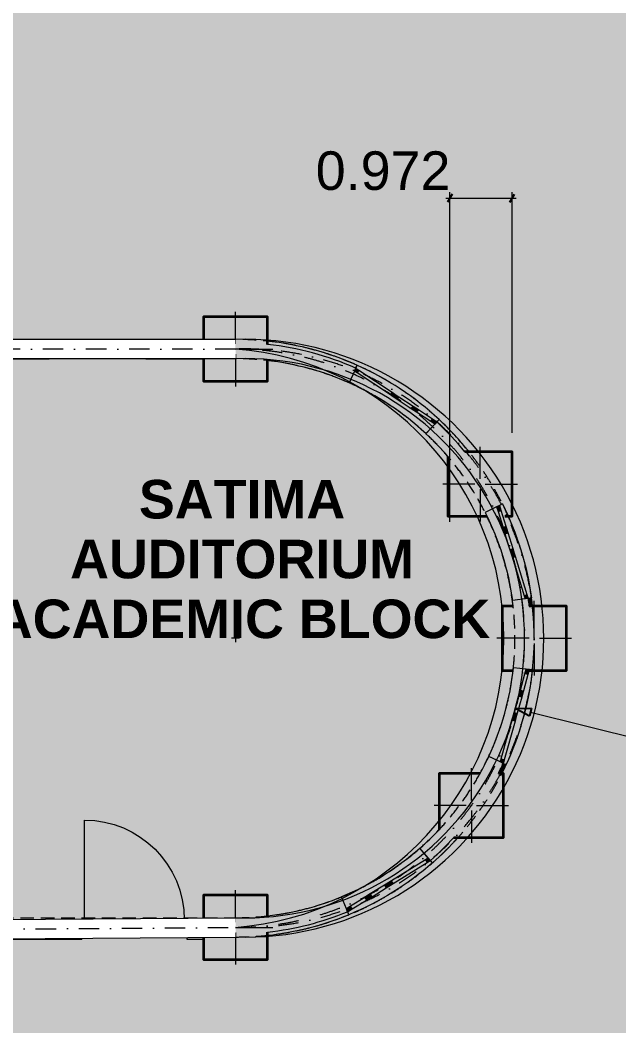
# Model space of a CAD drawing. Header units: millimetres. Extents: x -31264 to 69937, y -40802 to 59035.
# Drawn here: x 40863 to 50185, y -5742 to 9910 of the extents above; entities that cross this region are included whole.
import ezdxf

# ---------------------------------------------------------------- set-up
doc = ezdxf.new("R2010")
doc.units = ezdxf.units.MM
doc.header["$MEASUREMENT"] = 0
for name, pattern in [('Dot & Dashed', [670.277762, 317.5, -176.388889, 0, -176.388874]), ('Hidden Line', [317.5, 211.666667, -105.833333]), ('Wipeout_Contour', [1000, 0, -1000])]:
    doc.linetypes.add(name, pattern=pattern)
for name, color, linetype in [('Annotation - Text', 7, 'Continuous'), ('Dimensioning - General', 7, 'Continuous'), ('Site & Landscape - Terrain', 7, 'Continuous'), ('Structural - Bearing', 7, 'Continuous')]:
    doc.layers.add(name, color=color, linetype=linetype)
doc.styles.add('GENERATED_STYLE_1', font='arial.ttf')
doc.styles.add('GENERATED_STYLE_2', font='arial.ttf')
doc.dimstyles.new('GENERATED_STYLE__2', dxfattribs={"dimtxt": 600, "dimasz": 95, "dimexe": 0.18, "dimexo": 300, "dimgap": 0.09, "dimtad": 1, "dimtih": 1, "dimtoh": 1, "dimdec": 3, "dimlfac": 0.001, "dimzin": 0, "dimdsep": 46, "dimtxsty": 'GENERATED_STYLE_1', "dimblk": 'ARROWHEAD_2', "dimblk1": 'ARROWHEAD_2', "dimblk2": 'ARROWHEAD_2', "dimcen": 0.09, "dimclrd": 256, "dimclre": 256, "dimclrt": 5, "dimadec": 0, "dimazin": 0, "dimtfac": 1, "dimtdec": 4, "dimtmove": 0, "dimatfit": 3, "dimfxl": 0, "dimtolj": 1, "dimtzin": 0, "dimarcsym": 0})
doc.dimstyles.new('GENERATED_STYLE__3', dxfattribs={"dimtxt": 600, "dimasz": 95, "dimexe": 0.18, "dimexo": 300, "dimgap": 0.09, "dimtad": 1, "dimdec": 3, "dimlfac": 0.001, "dimzin": 0, "dimdsep": 46, "dimtxsty": 'GENERATED_STYLE_1', "dimblk": 'ARROWHEAD_2', "dimblk1": 'ARROWHEAD_2', "dimblk2": 'ARROWHEAD_2', "dimcen": 0.09, "dimclrd": 256, "dimclre": 256, "dimclrt": 5, "dimadec": 0, "dimazin": 0, "dimtfac": 1, "dimtdec": 4, "dimtmove": 0, "dimatfit": 3, "dimfxl": 0, "dimtolj": 1, "dimtzin": 0, "dimarcsym": 0})
doc.dimstyles.new('GENERATED_STYLE__5', dxfattribs={"dimtxt": 600, "dimasz": 228, "dimexe": 0.18, "dimexo": 40, "dimgap": 0.09, "dimtad": 1, "dimtih": 1, "dimtoh": 1, "dimdec": 3, "dimlfac": 0.001, "dimzin": 0, "dimdsep": 46, "dimtxsty": 'GENERATED_STYLE_1', "dimblk": 'ARROWHEAD_5', "dimblk1": 'ARROWHEAD_5', "dimblk2": 'ARROWHEAD_5', "dimcen": 0.09, "dimclrd": 256, "dimclre": 256, "dimclrt": 5, "dimadec": 0, "dimazin": 0, "dimtfac": 1, "dimtdec": 4, "dimtmove": 0, "dimatfit": 3, "dimfxl": 0, "dimtolj": 1, "dimtzin": 0, "dimarcsym": 0})

# ---------------------------------------------------------------- blocks, each defined once
blk = doc.blocks.new('Mesh_1', base_point=(-31264, 46149))
at = {"color": 254, "linetype": 'Wipeout_Contour', "lineweight": 0, "ltscale": 258748.646944}
blk.add_wipeout([(-31264, 46149), (-31264, -40802), (62056, -40802), (62056, 46149)], dxfattribs=at).dxf.layer = 'Site & Landscape - Terrain'
at = {"layer": 'Site & Landscape - Terrain', "linetype": 'Continuous', "lineweight": 13, "true_color": 0xa2a233}
h = blk.add_hatch(dxfattribs=at)
h.set_pattern_fill('Grass', color=55, style=0, pattern_type=2)
h.set_pattern_definition([(90, (0, 0), (-600, 0), [86.6025, -259.8076]), (90, (300, 173.2), (-600, 0), [86.6025, -259.8076]), (30, (0, 0), (-300, 519.6152), [86.6025, -259.8076]), (30, (0, 346.4), (-300, 519.6152), [86.6025, -259.8076]), (150, (0, 0), (300, 519.6152), [86.6025, -259.8076]), (150, (0, 346.4), (300, 519.6152), [86.6025, -259.8076])])
h.paths.add_polyline_path([(-31264, 46149), (-31264, -40802), (62056, -40802), (62056, 46149)])
blk = doc.blocks.new('Slab_5', base_point=(39772, -4210))
at = {"layer": 'Structural - Bearing', "color": 123, "linetype": 'Continuous', "lineweight": 20, "true_color": 0x71cebe, "flags": 128}
blk.add_lwpolyline([(39772, -4210), (44217, -4210, 0.928403), (44217, 4790), (39772, 4790)], format="xyb", close=True, dxfattribs=at)
blk = doc.blocks.new('Door with Transom 24')
at = {"layer": 'Structural - Bearing', "linetype": 'Continuous', "lineweight": 0, "true_color": 0xffffff}
for points in [[(-450, -115), (-410, -115), (-410, 0), (-450, 0)], [(450, 0), (410, 0), (410, -115), (450, -115)]]:
    blk.add_hatch(color=7, dxfattribs=at).paths.add_polyline_path(points)
at = {"layer": 'Structural - Bearing', "color": 30, "linetype": 'Continuous', "lineweight": 18, "true_color": 0xff6600}
blk.add_line((410, 0), (410, 820), dxfattribs=at)
at = {"layer": 'Structural - Bearing', "color": 7, "linetype": 'Continuous', "lineweight": 20}
for p, q in [((-450, 0), (-487, 0)), ((-450, 0), (-487, 0)), ((-450, 0), (-450, -115)), ((-450, 0), (-450, -115)), ((450, 0), (450, -115)), ((450, 0), (450, -115)), ((450, 0), (487, 0)), ((450, 0), (487, 0)), ((-450, -115), (-450, -250)), ((-450, -115), (-450, -250)), ((450, -115), (450, -250)), ((450, -115), (450, -250))]:
    blk.add_line(p, q, dxfattribs=at)
at = {"layer": 'Structural - Bearing', "color": 30, "linetype": 'Continuous', "lineweight": 20, "true_color": 0xff6600}
for p, q in [((-410, 0), (-450, 0)), ((-450, 0), (-450, -115)), ((-410, -115), (-410, 0)), ((450, 0), (410, 0)), ((410, 0), (410, -115)), ((450, -115), (450, 0)), ((-450, -115), (-410, -115)), ((410, -115), (450, -115))]:
    blk.add_line(p, q, dxfattribs=at)
at = {"layer": 'Structural - Bearing', "color": 251, "linetype": 'Continuous', "lineweight": 13, "true_color": 0x6a6a6a}
for p, q in [((-450, -300), (-487, -300)), ((-450, -300), (-487, -300)), ((-450, -250), (-450, -300)), ((-450, -250), (-450, -300)), ((450, -250), (450, -300)), ((450, -250), (450, -300)), ((450, -300), (487, -300)), ((450, -300), (487, -300))]:
    blk.add_line(p, q, dxfattribs=at)
at = {"layer": 'Structural - Bearing', "color": 30, "linetype": 'Continuous', "lineweight": 18, "true_color": 0xff6600}
blk.add_arc((410, 0), 820, 90, 180, dxfattribs=at)
blk = doc.blocks.new('Door with Transom 24_2')
at = {"layer": 'Structural - Bearing', "linetype": 'Continuous', "lineweight": 0, "true_color": 0xffffff}
for points in [[(-817, -115), (-777, -115), (-777, 0), (-817, 0)], [(817, 0), (777, 0), (777, -115), (817, -115)]]:
    blk.add_hatch(color=7, dxfattribs=at).paths.add_polyline_path(points)
at = {"layer": 'Structural - Bearing', "color": 30, "linetype": 'Continuous', "lineweight": 18, "true_color": 0xff6600}
blk.add_line((777, 0), (777, 1554), dxfattribs=at)
at = {"layer": 'Structural - Bearing', "color": 7, "linetype": 'Continuous', "lineweight": 20}
for p, q in [((-817, 0), (-854, 0)), ((-817, 0), (-854, 0)), ((-817, 0), (-817, -115)), ((-817, 0), (-817, -115)), ((817, 0), (817, -115)), ((817, 0), (817, -115)), ((817, 0), (854, 0)), ((817, 0), (854, 0)), ((-817, -115), (-817, -250)), ((-817, -115), (-817, -250)), ((817, -115), (817, -250)), ((817, -115), (817, -250))]:
    blk.add_line(p, q, dxfattribs=at)
at = {"layer": 'Structural - Bearing', "color": 30, "linetype": 'Continuous', "lineweight": 20, "true_color": 0xff6600}
for p, q in [((-777, 0), (-817, 0)), ((-817, 0), (-817, -115)), ((-777, -115), (-777, 0)), ((817, 0), (777, 0)), ((777, 0), (777, -115)), ((817, -115), (817, 0)), ((-817, -115), (-777, -115)), ((777, -115), (817, -115))]:
    blk.add_line(p, q, dxfattribs=at)
at = {"layer": 'Structural - Bearing', "color": 251, "linetype": 'Continuous', "lineweight": 13, "true_color": 0x6a6a6a}
for p, q in [((-817, -300), (-854, -300)), ((-817, -300), (-854, -300)), ((-817, -250), (-817, -300)), ((-817, -250), (-817, -300)), ((817, -250), (817, -300)), ((817, -250), (817, -300)), ((817, -300), (854, -300)), ((817, -300), (854, -300))]:
    blk.add_line(p, q, dxfattribs=at)
at = {"layer": 'Structural - Bearing', "color": 30, "linetype": 'Continuous', "lineweight": 18, "true_color": 0xff6600}
blk.add_arc((777, 0), 1554, 90, 180, dxfattribs=at)
blk = doc.blocks.new('Wall_18', base_point=(28923, -4242))
at = {"layer": 'Structural - Bearing', "linetype": 'Continuous', "lineweight": 0, "true_color": 0x5a512e}
for points in [[(28825, -4092), (28822, -4342), (29075, -4092)], [(29075, -4092), (28822, -4342), (29072, -4342)], [(29075, -4092), (29072, -4342), (37060, -4342), (37060, -4092)], [(37960, -4342), (38686, -4342), (38686, -4092), (37960, -4092)], [(38936, -4092), (38686, -4092), (38686, -4342), (38936, -4342)], [(38936, -4092), (38936, -4342), (39291, -4342), (39291, -4092)], [(40291, -4092), (40291, -4342), (41825, -4342), (41825, -4092)], [(43459, -4342), (43717, -4342), (43717, -4092), (43459, -4092)]]:
    blk.add_hatch(color=59, dxfattribs=at).paths.add_polyline_path(points)
at = {"layer": 'Structural - Bearing', "linetype": 'Continuous', "lineweight": 0, "true_color": 0x353329}
for points in [[(28772, -4342), (28771, -4392), (28822, -4342)], [(28822, -4342), (28771, -4392), (28821, -4392)], [(28822, -4342), (28821, -4392), (37060, -4392), (37060, -4342)], [(38686, -4342), (37960, -4342), (37960, -4392), (38686, -4392)], [(38986, -4342), (38936, -4342), (38936, -4392), (38986, -4392)], [(38986, -4342), (38986, -4392), (39291, -4392), (39291, -4342)], [(40291, -4342), (40291, -4392), (41825, -4392), (41825, -4342)], [(43717, -4342), (43459, -4342), (43459, -4392), (43717, -4392)]]:
    blk.add_hatch(color=250, dxfattribs=at).paths.add_polyline_path(points)
at = {"layer": 'Structural - Bearing', "color": 7, "linetype": 'Continuous', "lineweight": 20}
for p, q in [((28825, -4092), (28822, -4342)), ((37060, -4092), (37023, -4092)), ((37060, -4092), (37060, -4207)), ((37060, -4207), (37060, -4342)), ((37960, -4092), (37997, -4092)), ((37960, -4092), (37960, -4207)), ((37960, -4207), (37960, -4342)), ((41825, -4092), (41788, -4092)), ((41825, -4092), (41825, -4207)), ((41825, -4207), (41825, -4342)), ((43459, -4092), (43496, -4092)), ((43459, -4092), (43459, -4207)), ((43459, -4207), (43459, -4342)), ((28822, -4342), (29072, -4342)), ((29072, -4342), (37060, -4342)), ((37960, -4342), (38686, -4342)), ((38686, -4342), (38686, -4392)), ((38936, -4392), (38936, -4342)), ((38936, -4342), (39291, -4342)), ((40291, -4342), (41825, -4342)), ((43459, -4342), (43717, -4342))]:
    blk.add_line(p, q, dxfattribs=at)
at = {"layer": 'Structural - Bearing', "color": 251, "linetype": 'Continuous', "lineweight": 13, "true_color": 0x6a6a6a}
for p, q in [((37060, -4342), (37060, -4392)), ((37960, -4342), (37960, -4392)), ((41825, -4342), (41825, -4392)), ((43459, -4342), (43459, -4392)), ((37060, -4392), (37023, -4392)), ((37960, -4392), (37997, -4392)), ((41825, -4392), (41788, -4392)), ((43459, -4392), (43496, -4392))]:
    blk.add_line(p, q, dxfattribs=at)
at = {"layer": 'Structural - Bearing', "color": 7, "linetype": 'Continuous', "lineweight": 20, "flags": 128}
for points in [[(37060, -4092), (29075, -4092)], [(39291, -4092), (37960, -4092)], [(41825, -4092), (40291, -4092)], [(43717, -4092), (43459, -4092)]]:
    blk.add_lwpolyline(points, dxfattribs=at)
at = {"layer": 'Structural - Bearing', "color": 251, "linetype": 'Continuous', "lineweight": 13, "true_color": 0x6a6a6a, "flags": 128}
for points in [[(28771, -4392), (28772, -4342)], [(28771, -4392), (37060, -4392)], [(37960, -4392), (38686, -4392)], [(38986, -4392), (39291, -4392)], [(40291, -4392), (41825, -4392)], [(43459, -4392), (43717, -4392)]]:
    blk.add_lwpolyline(points, dxfattribs=at)
at = {"layer": 'Structural - Bearing', "color": 21, "linetype": 'Continuous', "lineweight": 18, "true_color": 0xff9955, "xscale": -1, "zscale": 1000}
for name, p in [('Door with Transom 24_2', (42642, -4092)), ('Door with Transom 24', (37510, -4092))]:
    blk.add_blockref(name, p, dxfattribs=at)
blk = doc.blocks.new('Variable Double Sash Window 24_2')
at = {"layer": 'Structural - Bearing', "linetype": 'Continuous', "lineweight": 0, "true_color": 0xffffff}
for points in [[(-750, 0), (-750, -50), (-675, -50), (-675, 0)], [(-675, 0), (-675, -50), (-412, -50), (-412, 0)], [(-362, -50), (-362, 0), (-412, 0), (-412, -50)], [(-362, 0), (-362, -50), (-312, -50), (-312, 0)], [(-312, 0), (-312, -50), (-50, -50), (-50, 0)], [(25, -50), (25, 0), (-50, 0), (-50, -50)], [(25, 0), (25, -50), (75, -50), (75, 0)], [(75, 0), (75, -50), (700, -50), (700, 0)], [(750, -50), (750, 0), (700, 0), (700, -50)]]:
    blk.add_hatch(color=7, dxfattribs=at).paths.add_polyline_path(points)
at = {"layer": 'Structural - Bearing', "color": 251, "linetype": 'Continuous', "lineweight": 13, "true_color": 0x6a6a6a}
for p, q in [((-766, 48), (-758, 0)), ((-758, 0), (-758, -1)), ((-758, 0), (-758, -1)), ((766, 48), (758, 0)), ((758, 0), (758, -1)), ((758, 0), (758, -1))]:
    blk.add_line(p, q, dxfattribs=at)
at = {"layer": 'Structural - Bearing', "color": 30, "linetype": 'Continuous', "lineweight": 20, "true_color": 0xff6600}
for p, q in [((-758, 0), (-750, 0)), ((-750, 0), (-675, 0)), ((-675, 0), (-675, -50)), ((-412, -50), (-412, 0)), ((-412, 0), (-362, 0)), ((-362, 0), (-312, 0)), ((-312, 0), (-312, -50)), ((-50, -50), (-50, 0)), ((-50, 0), (25, 0)), ((25, 0), (75, 0)), ((75, 0), (75, -50)), ((700, -50), (700, 0)), ((700, 0), (750, 0)), ((750, 0), (758, 0)), ((-675, -50), (-750, -50)), ((-362, -50), (-412, -50)), ((-312, -50), (-362, -50)), ((25, -50), (-50, -50)), ((75, -50), (25, -50)), ((750, -50), (700, -50))]:
    blk.add_line(p, q, dxfattribs=at)
at = {"layer": 'Structural - Bearing', "color": 30, "linetype": 'Continuous', "lineweight": 18, "true_color": 0xff6600}
for p, q in [((-750, -50), (-750, 0)), ((-675, 0), (-412, 0)), ((-312, 0), (-50, 0)), ((75, 0), (700, 0)), ((750, -50), (750, 0)), ((-412, -50), (-675, -50)), ((-50, -50), (-312, -50)), ((700, -50), (75, -50))]:
    blk.add_line(p, q, dxfattribs=at)
at = {"layer": 'Structural - Bearing', "color": 7, "linetype": 'Continuous', "lineweight": 20}
for p, q in [((-758, -1), (-750, -50)), ((-758, -1), (-750, -50)), ((-750, -50), (-717, -248)), ((750, -50), (717, -248)), ((758, -1), (750, -50)), ((758, -1), (750, -50))]:
    blk.add_line(p, q, dxfattribs=at)
at = {"layer": 'Structural - Bearing', "color": 30, "linetype": 'Continuous', "lineweight": 18, "true_color": 0xff6600}
for radius in [4650, 4350]:
    blk.add_arc((0, -4538), radius, 80.5138, 99.4862, dxfattribs=at)
blk = doc.blocks.new('Variable Double Sash Window 24_3')
at = {"layer": 'Structural - Bearing', "linetype": 'Continuous', "lineweight": 0, "true_color": 0xffffff}
for points in [[(-750, 0), (-750, -50), (-675, -50), (-675, 0)], [(-675, 0), (-675, -50), (-412, -50), (-412, 0)], [(-362, -50), (-362, 0), (-412, 0), (-412, -50)], [(-362, 0), (-362, -50), (-312, -50), (-312, 0)], [(-312, 0), (-312, -50), (-50, -50), (-50, 0)], [(25, -50), (25, 0), (-50, 0), (-50, -50)], [(25, 0), (25, -50), (75, -50), (75, 0)], [(75, 0), (75, -50), (700, -50), (700, 0)], [(750, -50), (750, 0), (700, 0), (700, -50)]]:
    blk.add_hatch(color=7, dxfattribs=at).paths.add_polyline_path(points)
at = {"layer": 'Structural - Bearing', "color": 7, "linetype": 'Continuous', "lineweight": 20}
for p, q in [((-750, 0), (-717, 198)), ((750, 0), (717, 198)), ((-758, -49), (-750, 0)), ((-758, -49), (-750, 0)), ((758, -49), (750, 0)), ((758, -49), (750, 0))]:
    blk.add_line(p, q, dxfattribs=at)
at = {"layer": 'Structural - Bearing', "color": 30, "linetype": 'Continuous', "lineweight": 20, "true_color": 0xff6600}
for p, q in [((-750, 0), (-675, 0)), ((-675, 0), (-675, -50)), ((-412, -50), (-412, 0)), ((-412, 0), (-362, 0)), ((-362, 0), (-312, 0)), ((-312, 0), (-312, -50)), ((-50, -50), (-50, 0)), ((-50, 0), (25, 0)), ((25, 0), (75, 0)), ((75, 0), (75, -50)), ((700, -50), (700, 0)), ((700, 0), (750, 0)), ((-750, -50), (-758, -50)), ((-675, -50), (-750, -50)), ((-362, -50), (-412, -50)), ((-312, -50), (-362, -50)), ((25, -50), (-50, -50)), ((75, -50), (25, -50)), ((750, -50), (700, -50)), ((758, -50), (750, -50))]:
    blk.add_line(p, q, dxfattribs=at)
at = {"layer": 'Structural - Bearing', "color": 30, "linetype": 'Continuous', "lineweight": 18, "true_color": 0xff6600}
for p, q in [((-750, -50), (-750, 0)), ((-675, 0), (-412, 0)), ((-312, 0), (-50, 0)), ((75, 0), (700, 0)), ((750, -50), (750, 0)), ((-412, -50), (-675, -50)), ((-50, -50), (-312, -50)), ((700, -50), (75, -50))]:
    blk.add_line(p, q, dxfattribs=at)
at = {"layer": 'Structural - Bearing', "color": 251, "linetype": 'Continuous', "lineweight": 13, "true_color": 0x6a6a6a}
for p, q in [((-766, -98), (-758, -50)), ((-758, -50), (-758, -49)), ((-758, -50), (-758, -49)), ((758, -50), (758, -49)), ((758, -50), (758, -49)), ((766, -98), (758, -50))]:
    blk.add_line(p, q, dxfattribs=at)
at = {"layer": 'Structural - Bearing', "color": 30, "linetype": 'Continuous', "lineweight": 18, "true_color": 0xff6600}
for radius in [4350, 4650]:
    blk.add_arc((0, 4488), radius, 260.5138, 279.4862, dxfattribs=at)
blk = doc.blocks.new('Wall_63', base_point=(44217, -4210))
at = {"layer": 'Structural - Bearing', "linetype": 'Continuous', "lineweight": 0, "true_color": 0x353329}
for points in [[(46107, 4539, 0.077903), (44717, 4913), (44717, 4863, -0.077607), (46087, 4493)], [(47386, 3693), (47352, 3657, -0.034822), (47788, 3189), (47853, 3189, 0.036999)], [(48775, 909, -0.006487), (48789, 790), (48840, 790, 0.006781), (48824, 916)], [(48384, -1657, -0.009424), (48308, -1812), (48364, -1812, 0.008045), (48429, -1678)], [(47613, -2812, -0.02757), (47251, -3167), (47284, -3205, 0.030018), (47680, -2812)], [(44717, -4333, 0.070456), (45981, -4012), (45962, -3966, -0.07016), (44717, -4282)]]:
    blk.add_hatch(color=250, dxfattribs=at).paths.add_polyline_path(points)
at = {"layer": 'Structural - Bearing', "linetype": 'Continuous', "lineweight": 0, "true_color": 0x5a512e}
for points in [[(44717, 4612, -0.076026), (45985, 4265), (46087, 4493, 0.077607), (44717, 4863)], [(47181, 3474, -0.028504), (47524, 3116), (47524, 3189), (47788, 3189, 0.034822), (47352, 3657)], [(48527, 875, -0.004915), (48538, 790), (48789, 790, 0.006487), (48775, 909)], [(48158, -1551, -0.016869), (48025, -1812), (48308, -1812, 0.009424), (48384, -1657)], [(47086, -2979), (47251, -3167, 0.02757), (47613, -2812), (47387, -2812), (47387, -2687, -0.024141)], [(44717, -4282, 0.07016), (45962, -3966), (45867, -3734, -0.068581), (44717, -4031)]]:
    blk.add_hatch(color=59, dxfattribs=at).paths.add_polyline_path(points)
at = {"layer": 'Structural - Bearing', "linetype": 'Continuous', "lineweight": 0, "true_color": 0xffffff}
for points in [[(46107, 4539), (45985, 4265, -0.082973), (47181, 3474), (47386, 3693, 0.082973)], [(48103, 2245, -0.082973), (48527, 875), (48824, 916, 0.082973), (48371, 2380)], [(48542, -170, -0.082973), (48158, -1551), (48429, -1678, 0.082973), (48841, -201)], [(47086, -2979, -0.082973), (45867, -3734), (45981, -4012, 0.082973), (47284, -3205)]]:
    blk.add_hatch(color=7, dxfattribs=at).paths.add_polyline_path(points)
at = {"layer": 'Structural - Bearing', "color": 7, "linetype": 'Continuous', "lineweight": 20}
for p, q in [((46067, 4448), (45985, 4265)), ((46087, 4493), (46067, 4448)), ((47318, 3621), (47181, 3474)), ((47352, 3657), (47318, 3621)), ((48326, 2357), (48282, 2335)), ((48282, 2335), (48103, 2245)), ((48726, 902), (48527, 875)), ((48775, 909), (48726, 902)), ((48742, -191), (48542, -170)), ((48791, -196), (48742, -191)), ((48339, -1636), (48158, -1551)), ((48384, -1657), (48339, -1636)), ((47218, -3130), (47086, -2979)), ((47251, -3167), (47218, -3130)), ((45943, -3920), (45867, -3734)), ((45962, -3966), (45943, -3920))]:
    blk.add_line(p, q, dxfattribs=at)
at = {"layer": 'Structural - Bearing', "color": 251, "linetype": 'Continuous', "lineweight": 13, "true_color": 0x6a6a6a}
for p, q in [((46107, 4539), (46087, 4494)), ((46087, 4494), (46087, 4493)), ((47353, 3658), (47352, 3657)), ((47386, 3693), (47353, 3658)), ((48327, 2358), (48326, 2357)), ((48371, 2380), (48327, 2358)), ((48776, 909), (48775, 909)), ((48824, 916), (48776, 909)), ((48792, -196), (48791, -196)), ((48841, -201), (48792, -196)), ((48385, -1657), (48384, -1657)), ((48429, -1678), (48385, -1657)), ((47251, -3168), (47251, -3167)), ((47284, -3205), (47251, -3168)), ((45962, -3967), (45962, -3966)), ((45981, -4012), (45962, -3967))]:
    blk.add_line(p, q, dxfattribs=at)
for start, end in [(66.0093, 83.8272), (38.5611, 47.0368), (6.1733, 7.7272), (333.1141, 334.9577), (311.2659, 318.1434), (276.1728, 292.2934)]:
    blk.add_arc((44217, 290), 4650, start, end, dxfattribs=at)
at = {"layer": 'Structural - Bearing', "color": 7, "linetype": 'Continuous', "lineweight": 20}
for radius, start, end in [(4600, 66.0093, 83.7599), (4350, 66.0093, 83.3997), (4600, 39.0593, 47.0368), (4350, 40.5059, 47.0368), (4350, 6.6008, 7.7272), (4600, 6.2406, 7.7272), (4350, 331.0921, 334.9577), (4600, 332.7979, 334.9577), (4350, 311.2659, 316.7976), (4600, 311.2659, 317.583), (4350, 276.6003, 292.2934), (4600, 276.2401, 292.2934)]:
    blk.add_arc((44217, 290), radius, start, end, dxfattribs=at)
at = {"layer": 'Structural - Bearing', "color": 21, "linetype": 'Continuous', "lineweight": 18, "true_color": 0xff9955, "zscale": 1000}
for name, p, rotation in [('Variable Double Sash Window 24_3', (46692, 4034), 146.5230228691233), ('Variable Double Sash Window 24_2', (48589, -927), 254.4439818386286)]:
    blk.add_blockref(name, p, dxfattribs=dict(at, rotation=rotation))
for name, p, xscale, rotation in [('Variable Double Sash Window 24_3', (48504, 1619), -0.9999999999999998, 107.2134744714049), ('Variable Double Sash Window 24_2', (46607, -3568), -0.9999999999999999, 211.7796582852586)]:
    blk.add_blockref(name, p, dxfattribs=dict(at, xscale=xscale, rotation=rotation))
blk = doc.blocks.new('Variable Double Sash Window 24_4')
at = {"layer": 'Structural - Bearing', "linetype": 'Continuous', "lineweight": 0, "true_color": 0xffffff}
for points in [[(-750, 0), (-750, -50), (-675, -50), (-675, 0)], [(-675, 0), (-675, -50), (-412.5, -50), (-412.5, 0)], [(-362.5, -50), (-362.5, 0), (-412.5, 0), (-412.5, -50)], [(-362.5, 0), (-362.5, -50), (-312.5, -50), (-312.5, 0)], [(-312.5, 0), (-312.5, -50), (-50, -50), (-50, 0)], [(25, -50), (25, 0), (-50, 0), (-50, -50)], [(25, 0), (25, -50), (75, -50), (75, 0)], [(75, 0), (75, -50), (700, -50), (700, 0)], [(750, -50), (750, 0), (700, 0), (700, -50)]]:
    blk.add_hatch(color=7, dxfattribs=at).paths.add_polyline_path(points)
at = {"layer": 'Structural - Bearing', "color": 30, "linetype": 'Continuous', "lineweight": 18, "true_color": 0xff6600}
for p, q in [((-750, 200), (750, 200)), ((-675, 0), (-412.5, 0)), ((-312.5, 0), (-50, 0)), ((75, 0), (700, 0)), ((-750, -100), (750, -100)), ((-412.5, -50), (-675, -50)), ((-50, -50), (-312.5, -50)), ((700, -50), (75, -50))]:
    blk.add_line(p, q, dxfattribs=at)
at = {"layer": 'Structural - Bearing', "color": 7, "linetype": 'Continuous', "lineweight": 20}
for p, q in [((-750, 0), (-750, 200)), ((750, 0), (750, 200)), ((-750, -50), (-750, 0)), ((-750, -50), (-750, 0)), ((750, -50), (750, 0)), ((750, -50), (750, 0))]:
    blk.add_line(p, q, dxfattribs=at)
at = {"layer": 'Structural - Bearing', "color": 30, "linetype": 'Continuous', "lineweight": 20, "true_color": 0xff6600}
for p, q in [((-750, 0), (-675, 0)), ((-675, 0), (-675, -50)), ((-412.5, -50), (-412.5, 0)), ((-412.5, 0), (-362.5, 0)), ((-362.5, 0), (-312.5, 0)), ((-312.5, 0), (-312.5, -50)), ((-50, -50), (-50, 0)), ((-50, 0), (25, 0)), ((25, 0), (75, 0)), ((75, 0), (75, -50)), ((700, -50), (700, 0)), ((700, 0), (750, 0)), ((-675, -50), (-750, -50)), ((-362.5, -50), (-412.5, -50)), ((-312.5, -50), (-362.5, -50)), ((25, -50), (-50, -50)), ((75, -50), (25, -50)), ((750, -50), (700, -50))]:
    blk.add_line(p, q, dxfattribs=at)
at = {"layer": 'Structural - Bearing', "color": 251, "linetype": 'Continuous', "lineweight": 13, "true_color": 0x6a6a6a}
for p, q in [((-750, -100), (-750, -50)), ((750, -100), (750, -50))]:
    blk.add_line(p, q, dxfattribs=at)
blk = doc.blocks.new('Wall_64', base_point=(44217, 4790))
at = {"layer": 'Structural - Bearing', "linetype": 'Continuous', "lineweight": 0, "true_color": 0x353329}
for points in [[(40272, 4940), (40272, 4890), (41318, 4890), (41318, 4940)], [(42818, 4890), (43717, 4890), (43717, 4940), (42818, 4940)]]:
    blk.add_hatch(color=250, dxfattribs=at).paths.add_polyline_path(points)
at = {"layer": 'Structural - Bearing', "linetype": 'Continuous', "lineweight": 0, "true_color": 0x5a512e}
for points in [[(40272, 4890), (40272, 4640), (41318, 4640), (41318, 4890)], [(43717, 4890), (42818, 4890), (42818, 4640), (43717, 4640)]]:
    blk.add_hatch(color=59, dxfattribs=at).paths.add_polyline_path(points)
at = {"layer": 'Structural - Bearing', "linetype": 'Continuous', "lineweight": 0, "true_color": 0xffffff}
blk.add_hatch(color=7, dxfattribs=at).paths.add_polyline_path([(41318, 4940), (41318, 4640), (42818, 4640), (42818, 4940)])
at = {"layer": 'Structural - Bearing', "color": 7, "linetype": 'Continuous', "lineweight": 20}
for p, q in [((41318, 4890), (40272, 4890)), ((41318, 4890), (41318, 4840)), ((43717, 4890), (42818, 4890)), ((42818, 4890), (42818, 4840)), ((41318, 4840), (41318, 4640)), ((42818, 4840), (42818, 4640))]:
    blk.add_line(p, q, dxfattribs=at)
at = {"layer": 'Structural - Bearing', "color": 251, "linetype": 'Continuous', "lineweight": 13, "true_color": 0x6a6a6a}
for p, q in [((41318, 4940), (41318, 4890)), ((42818, 4940), (42818, 4890))]:
    blk.add_line(p, q, dxfattribs=at)
at = {"layer": 'Structural - Bearing', "color": 251, "linetype": 'Continuous', "lineweight": 13, "true_color": 0x6a6a6a, "flags": 128}
for points in [[(41318, 4940), (40272, 4940)], [(43717, 4940), (42818, 4940)]]:
    blk.add_lwpolyline(points, dxfattribs=at)
at = {"layer": 'Structural - Bearing', "color": 7, "linetype": 'Continuous', "lineweight": 20, "flags": 128}
for points in [[(40272, 4640), (41318, 4640)], [(42818, 4640), (43717, 4640)]]:
    blk.add_lwpolyline(points, dxfattribs=at)
at = {"layer": 'Structural - Bearing', "color": 21, "linetype": 'Continuous', "lineweight": 18, "true_color": 0xff9955, "zscale": 1000, "rotation": 180}
blk.add_blockref('Variable Double Sash Window 24_4', (42068, 4840), dxfattribs=at)
blk = doc.blocks.new('Column_46', base_point=(44217, -4210))
at = {"layer": 'Structural - Bearing', "linetype": 'Continuous', "lineweight": 0, "true_color": 0x5a512e}
for points in [[(43717, -4710), (44717, -4710), (44717, -4282, -0.027234), (44217, -4310), (44217, -4060, 0.028807), (44717, -4031), (44717, -3710), (43717, -3710), (43717, -4092), (43923, -4092), (43923, -4342), (43717, -4342)], [(44217, -4060), (44217, -4310, 0.027234), (44717, -4282), (44717, -4031, -0.028807)], [(43717, -4092), (43717, -4342), (43923, -4342), (43923, -4092)]]:
    blk.add_hatch(color=59, dxfattribs=at).paths.add_polyline_path(points)
at = {"layer": 'Structural - Bearing', "color": 1, "linetype": 'Continuous', "lineweight": 0}
for p, q in [((44217, -4130), (44217, -3630)), ((44137, -4210), (43637, -4210)), ((44297, -4210), (44797, -4210)), ((44217, -4290), (44217, -4790))]:
    blk.add_line(p, q, dxfattribs=at)
at = {"layer": 'Structural - Bearing', "color": 14, "linetype": 'Continuous', "lineweight": 35, "true_color": 0xa80f02, "flags": 128}
for points in [[(44717, -4031), (44717, -3710), (43717, -3710), (43717, -4092)], [(43717, -4342), (43717, -4710), (44717, -4710), (44717, -4282)]]:
    blk.add_lwpolyline(points, dxfattribs=at)
at = {"layer": 'Structural - Bearing', "color": 1, "linetype": 'Continuous', "lineweight": 0}
blk.add_point((44217, -4210), dxfattribs=at)
blk = doc.blocks.new('Column_86', base_point=(44217, 4790))
at = {"layer": 'Structural - Bearing', "linetype": 'Continuous', "lineweight": 0, "true_color": 0x5a512e}
for points in [[(43717, 5290), (43717, 4890), (44217, 4890, -0.027234), (44717, 4863), (44717, 5290)], [(44217, 4890), (43717, 4890), (43717, 4640), (44217, 4640)], [(44217, 4890), (44217, 4640, -0.028807), (44717, 4612), (44717, 4863, 0.027234)], [(43717, 4290), (44717, 4290), (44717, 4612, 0.028807), (44217, 4640), (43717, 4640)]]:
    blk.add_hatch(color=59, dxfattribs=at).paths.add_polyline_path(points)
at = {"layer": 'Structural - Bearing', "color": 1, "linetype": 'Continuous', "lineweight": 0}
for p, q in [((44217, 4870), (44217, 5370)), ((44137, 4790), (43637, 4790)), ((44217, 4710), (44217, 4210)), ((44297, 4790), (44797, 4790))]:
    blk.add_line(p, q, dxfattribs=at)
at = {"layer": 'Structural - Bearing', "color": 14, "linetype": 'Continuous', "lineweight": 35, "true_color": 0xa80f02, "flags": 128}
for points in [[(44717, 4863), (44717, 5290), (43717, 5290), (43717, 4890)], [(43717, 4640), (43717, 4290), (44717, 4290), (44717, 4612)]]:
    blk.add_lwpolyline(points, dxfattribs=at)
at = {"layer": 'Structural - Bearing', "color": 1, "linetype": 'Continuous', "lineweight": 0}
blk.add_point((44217, 4790), dxfattribs=at)
blk = doc.blocks.new('Column_88', base_point=(48867, 290))
at = {"layer": 'Structural - Bearing', "linetype": 'Continuous', "lineweight": 0, "true_color": 0x5a512e}
for points in [[(48367, 790), (48367, -210), (48538, -210, 0.057662), (48538, 790)], [(48538, 790, -0.057662), (48538, -210), (48789, -210, 0.054509), (48789, 790)], [(48789, 790, -0.054509), (48789, -210), (49367, -210), (49367, 790)]]:
    blk.add_hatch(color=59, dxfattribs=at).paths.add_polyline_path(points)
at = {"layer": 'Structural - Bearing', "color": 1, "linetype": 'Continuous', "lineweight": 0}
for p, q in [((48867, 370), (48867, 870)), ((48787, 290), (48287, 290)), ((48867, 210), (48867, -290)), ((48947, 290), (49447, 290))]:
    blk.add_line(p, q, dxfattribs=at)
at = {"layer": 'Structural - Bearing', "color": 14, "linetype": 'Continuous', "lineweight": 35, "true_color": 0xa80f02, "flags": 128}
for points in [[(48538, 790), (48367, 790), (48367, -210), (48538, -210)], [(48789, -210), (49367, -210), (49367, 790), (48789, 790)]]:
    blk.add_lwpolyline(points, dxfattribs=at)
at = {"layer": 'Structural - Bearing', "color": 1, "linetype": 'Continuous', "lineweight": 0}
blk.add_point((48867, 290), dxfattribs=at)
blk = doc.blocks.new('Column_89', base_point=(47887, -2312))
at = {"layer": 'Structural - Bearing', "linetype": 'Continuous', "lineweight": 0, "true_color": 0x5a512e}
for points in [[(47387, -1812), (47387, -2687, 0.062453), (48025, -1812)], [(47387, -2812), (47613, -2812, 0.066485), (48308, -1812), (48025, -1812, -0.062453), (47387, -2687)], [(48308, -1812, -0.066485), (47613, -2812), (48387, -2812), (48387, -1812)]]:
    blk.add_hatch(color=59, dxfattribs=at).paths.add_polyline_path(points)
at = {"layer": 'Structural - Bearing', "color": 1, "linetype": 'Continuous', "lineweight": 0}
for p, q in [((47887, -2232), (47887, -1732)), ((47807, -2312), (47307, -2312)), ((47967, -2312), (48467, -2312)), ((47887, -2392), (47887, -2892))]:
    blk.add_line(p, q, dxfattribs=at)
at = {"layer": 'Structural - Bearing', "color": 14, "linetype": 'Continuous', "lineweight": 35, "true_color": 0xa80f02, "flags": 128}
for points in [[(48025, -1812), (47387, -1812), (47387, -2687)], [(47613, -2812), (48387, -2812), (48387, -1812), (48308, -1812)]]:
    blk.add_lwpolyline(points, dxfattribs=at)
at = {"layer": 'Structural - Bearing', "color": 1, "linetype": 'Continuous', "lineweight": 0}
blk.add_point((47887, -2312), dxfattribs=at)
blk = doc.blocks.new('Column_90', base_point=(48024, 2689))
at = {"layer": 'Structural - Bearing', "linetype": 'Continuous', "lineweight": 0, "true_color": 0x5a512e}
for points in [[(47524, 3189), (47524, 3116, -0.063914), (48130, 2189), (48407, 2189, 0.064153), (47788, 3189)], [(48524, 3189), (47788, 3189, -0.064153), (48407, 2189), (48524, 2189)], [(47524, 2189), (48130, 2189, 0.063914), (47524, 3116)]]:
    blk.add_hatch(color=59, dxfattribs=at).paths.add_polyline_path(points)
at = {"layer": 'Structural - Bearing', "color": 1, "linetype": 'Continuous', "lineweight": 0}
for p, q in [((48024, 2769), (48024, 3269)), ((47944, 2689), (47444, 2689)), ((48104, 2689), (48604, 2689)), ((48024, 2609), (48024, 2109))]:
    blk.add_line(p, q, dxfattribs=at)
at = {"layer": 'Structural - Bearing', "color": 14, "linetype": 'Continuous', "lineweight": 35, "true_color": 0xa80f02, "flags": 128}
for points in [[(48407, 2189), (48524, 2189), (48524, 3189), (47788, 3189)], [(47524, 3116), (47524, 2189), (48130, 2189)]]:
    blk.add_lwpolyline(points, dxfattribs=at)
at = {"layer": 'Structural - Bearing', "color": 1, "linetype": 'Continuous', "lineweight": 0}
blk.add_point((48024, 2689), dxfattribs=at)
blk = doc.blocks.new('Beam_20', base_point=(-17180, -4242))
at = {"layer": 'Structural - Bearing', "color": 132, "linetype": 'Hidden Line', "lineweight": 20, "true_color": 0x00bfbf}
for p, q in [((39914, -4062), (44217, -4060)), ((39914, -4362), (44217, -4360))]:
    blk.add_line(p, q, dxfattribs=at)
at = {"layer": 'Structural - Bearing', "color": 123, "linetype": 'Dot & Dashed', "lineweight": 20, "true_color": 0x71cebe}
blk.add_line((-17180, -4242), (44217, -4210), dxfattribs=at)
blk = doc.blocks.new('Beam_21', base_point=(44217, -4210))
at = {"layer": 'Structural - Bearing', "color": 132, "linetype": 'Hidden Line', "lineweight": 20, "true_color": 0x00bfbf}
for radius, start, end in [(4650, 270.0007, 90.0002), (4350, 269.9997, 90.0003)]:
    blk.add_arc((44217, 290), radius, start, end, dxfattribs=at)
at = {"layer": 'Structural - Bearing', "color": 123, "linetype": 'Dot & Dashed', "lineweight": 20, "true_color": 0x71cebe}
blk.add_arc((44217, 290), 4500, 270, 90, dxfattribs=at)
blk = doc.blocks.new('Beam_22', base_point=(44217, 4790))
at = {"layer": 'Structural - Bearing', "color": 132, "linetype": 'Hidden Line', "lineweight": 20, "true_color": 0x00bfbf}
for p, q in [((44217, 4940), (39922, 4940)), ((44217, 4640), (39922, 4640))]:
    blk.add_line(p, q, dxfattribs=at)
at = {"layer": 'Structural - Bearing', "color": 123, "linetype": 'Dot & Dashed', "lineweight": 20, "true_color": 0x71cebe}
blk.add_line((44217, 4790), (39772, 4790), dxfattribs=at)
blk = doc.blocks.new('Beam_99', base_point=(39764, -4242))
at = {"color": 254, "linetype": 'Wipeout_Contour', "lineweight": 0, "ltscale": 168813.672827}
blk.add_wipeout([(39914, -4091), (39614, -4394), (44215, -4360), (44219, -4060)], dxfattribs=at).dxf.layer = 'Structural - Bearing'
at = {"layer": 'Structural - Bearing', "color": 132, "linetype": 'Continuous', "lineweight": 20, "true_color": 0x00bfbf}
for p, q in [((39914, -4091), (44219, -4060)), ((39614, -4394), (44215, -4360))]:
    blk.add_line(p, q, dxfattribs=at)
at = {"layer": 'Structural - Bearing', "color": 123, "linetype": 'Dot & Dashed', "lineweight": 20, "true_color": 0x71cebe}
blk.add_line((39764, -4242), (44217, -4210), dxfattribs=at)
blk = doc.blocks.new('Beam_100', base_point=(44217, -4210))
at = {"layer": 'Structural - Bearing', "color": 132, "linetype": 'Continuous', "lineweight": 20, "true_color": 0x00bfbf}
for radius, start, end in [(4652, 268.1588, 91.8481), (4352, 268.082, 91.9107)]:
    blk.add_arc((44364, 290), radius, start, end, dxfattribs=at)
at = {"layer": 'Structural - Bearing', "color": 123, "linetype": 'Dot & Dashed', "lineweight": 20, "true_color": 0x71cebe}
blk.add_arc((44364, 290), 4502, 268.1214, 91.8786, dxfattribs=at)
blk = doc.blocks.new('Beam_101', base_point=(44217, 4790))
at = {"color": 254, "linetype": 'Wipeout_Contour', "lineweight": 0, "ltscale": 169369.065285}
blk.add_wipeout([(39922, 4640), (44219, 4640), (44214, 4940), (39922, 4940)], dxfattribs=at).dxf.layer = 'Structural - Bearing'
at = {"layer": 'Structural - Bearing', "color": 132, "linetype": 'Continuous', "lineweight": 20, "true_color": 0x00bfbf}
for p, q in [((44214, 4940), (39922, 4940)), ((44219, 4640), (39922, 4640))]:
    blk.add_line(p, q, dxfattribs=at)
at = {"layer": 'Structural - Bearing', "color": 123, "linetype": 'Dot & Dashed', "lineweight": 20, "true_color": 0x71cebe}
blk.add_line((44217, 4790), (39772, 4790), dxfattribs=at)
blk = doc.blocks.new('*D534')
at = {"layer": 'Dimensioning - General', "color": 151, "linetype": 'Continuous', "lineweight": 20, "true_color": 0x80c2ff}
for p, q in [((69937, 48067), (14400, 48067)), ((69843, 48067), (69843, 48128)), ((69843, -29987), (69843, 48067)), ((69937, -29987), (14400, -29987)), ((69843, -30048), (69843, -29987))]:
    blk.add_line(p, q, dxfattribs=at)
at = {"layer": 'Dimensioning - General', "color": 161, "linetype": 'Continuous', "lineweight": 25, "true_color": 0x40a5ff}
for p, q in [((69905, 48031), (69780, 48103)), ((69780, -29950), (69905, -30023))]:
    blk.add_line(p, q, dxfattribs=at)
at = {"layer": 'Dimensioning - General', "color": 5, "lineweight": 25, "insert": (69723, 7787), "char_height": 600, "attachment_point": 7, "rotation": 90, "style": 'GENERATED_STYLE_1'}
blk.add_mtext('\\A1;{\\pql;\\fArial|b0|i0|c0|p34;78.053}', dxfattribs=at)
blk = doc.blocks.new('ARROWHEAD_2')
at = {"color": 0, "linetype": 'Continuous', "lineweight": 0}
for p, q in [((0, 0), (-1, 0)), ((-0.38, -0.66), (0.38, 0.66))]:
    blk.add_line(p, q, dxfattribs=at)
blk = doc.blocks.new('*D544')
at = {"layer": 'Dimensioning - General', "color": 161, "linetype": 'Continuous', "lineweight": 25, "true_color": 0x40a5ff}
for p, q in [((47589, 7201), (47516, 7076)), ((48488, 7076), (48560, 7201))]:
    blk.add_line(p, q, dxfattribs=at)
at = {"layer": 'Dimensioning - General', "color": 151, "linetype": 'Continuous', "lineweight": 20, "true_color": 0x80c2ff}
for p, q in [((47553, 2103), (47553, 7232)), ((48524, 3489), (48524, 7232)), ((47491, 7139), (47553, 7139)), ((47553, 7139), (48524, 7139)), ((48524, 7139), (48585, 7139))]:
    blk.add_line(p, q, dxfattribs=at)
at = {"layer": 'Dimensioning - General', "color": 5, "lineweight": 25, "insert": (45465, 7259), "char_height": 600, "attachment_point": 7, "style": 'GENERATED_STYLE_1'}
blk.add_mtext('\\A1;{\\pql;\\fArial|b0|i0|c0|p34;0.972}', dxfattribs=at)
blk = doc.blocks.new('*D567')
at = {"layer": 'Dimensioning - General', "linetype": 'Continuous', "lineweight": 25, "true_color": 0x40a5ff}
blk.add_hatch(color=161, dxfattribs=at).paths.add_polyline_path([(48582, -802), (48792, -919), (48822, -798)])
at = {"layer": 'Dimensioning - General', "color": 151, "linetype": 'Continuous', "lineweight": 20, "true_color": 0x80c2ff}
for p, q in [((44217, 353), (44217, 228)), ((44279, 290), (44154, 290)), ((48807, -859), (53860, -2124)), ((53860, -2124), (57035, -2124))]:
    blk.add_line(p, q, dxfattribs=at)
at = {"layer": 'Dimensioning - General', "color": 161, "linetype": 'Continuous', "lineweight": 25, "true_color": 0x40a5ff}
for p, q in [((48582, -802), (48822, -798)), ((48582, -802), (48792, -919)), ((48822, -798), (48792, -919))]:
    blk.add_line(p, q, dxfattribs=at)
at = {"layer": 'Dimensioning - General', "color": 5, "lineweight": 25, "insert": (54160, -2004), "char_height": 600, "attachment_point": 7, "style": 'GENERATED_STYLE_1'}
blk.add_mtext('\\A1;{\\pql;\\fArial|b0|i0|c0|p34;R 4.500}', dxfattribs=at)
blk = doc.blocks.new('ARROWHEAD_5')
at = {"linetype": 'Continuous', "lineweight": 0}
blk.add_hatch(color=0, dxfattribs=at).paths.add_polyline_path([(-1, 0.2679), (0, 0), (-1, -0.2679)])
at = {"color": 0, "linetype": 'Continuous', "lineweight": 0}
blk.add_line((0, 0), (-1, 0), dxfattribs=at)

msp = doc.modelspace()

# ---------------------------------------------------------------- block references
at = {"layer": 'Site & Landscape - Terrain', "color": 54, "lineweight": 25}
msp.add_blockref('Mesh_1', (-31264.0752, 46149.2543), dxfattribs=at)

# ---------------------------------------------------------------- next in the draw order: block references
at = {"layer": 'Structural - Bearing', "color": 14, "lineweight": 35, "true_color": 0xa80f02}
for name, p in [('Column_86', (44216.588, 4790.4177)), ('Column_90', (48024.0611, 2688.9899)), ('Column_88', (48866.6082, 290.4582)), ('Column_89', (47887.4768, -2312.3836)), ('Column_46', (44216.588, -4209.5823))]:
    msp.add_blockref(name, p, dxfattribs=at)
at = {"layer": 'Structural - Bearing', "color": 132, "lineweight": 20, "true_color": 0x00bfbf}
for name, p in [('Beam_22', (44216.588, 4790.4177)), ('Beam_21', (44216.588, -4209.5823)), ('Beam_20', (-17179.5066, -4242.4557))]:
    msp.add_blockref(name, p, dxfattribs=at)
at = {"layer": 'Structural - Bearing', "color": 7, "lineweight": 35}
for name, p in [('Wall_64', (44216.588, 4790.4177)), ('Wall_63', (44216.588, -4209.5823)), ('Wall_18', (28923.0769, -4242.4557))]:
    msp.add_blockref(name, p, dxfattribs=at)
at = {"layer": 'Structural - Bearing', "color": 123, "linetype": 'Continuous', "lineweight": 20, "true_color": 0x71cebe}
msp.add_blockref('Slab_5', (39772.2811, -4209.5823), dxfattribs=at)

# ---------------------------------------------------------------- next in the draw order: texts
at = {"layer": 'Annotation - Text', "color": 173, "linetype": 'Continuous', "lineweight": 20, "true_color": 0x5555ff, "insert": (44317.8801, 2754.0539), "char_height": 600, "width": 7374.738056, "attachment_point": 2, "line_spacing_factor": 0.930841, "style": 'GENERATED_STYLE_2'}
msp.add_mtext('\\A1;{\\pqc;\\fArial|b1|i0|c0|p34;SATIMA AUDITORIUM \\P\\pqc;\\fArial|b1|i0|c0|p34;ACADEMIC BLOCK}', dxfattribs=at)

# ---------------------------------------------------------------- next in the draw order: dimensions: what is measured, and where the dimension line sits
at = {"layer": 'Dimensioning - General', "color": 151, "linetype": 'Continuous', "lineweight": 20, "true_color": 0x80c2ff}
dim = msp.add_linear_dim(base=(48524.0611, 7138.5631), p1=(47552.5006, 1803.0838), p2=(48524.0611, 3188.9899), dimstyle='GENERATED_STYLE__2', dxfattribs=at)
dim.commit()
dim.dimension.update_dxf_attribs({"geometry": '*D544', "text_midpoint": (46472.7207, 7558.5631), "dimtype": 160})
dim = msp.add_radius_dim(center=(44216.588, 290.4177), mpoint=(48581.8878, -802.3572), dimstyle='GENERATED_STYLE__5', dxfattribs=at)
dim.commit()
dim.dimension.update_dxf_attribs({"geometry": '*D567', "text_midpoint": (55537.9502, -1703.6546), "dimtype": 164})

# ---------------------------------------------------------------- next in the draw order: block references
at = {"layer": 'Structural - Bearing', "color": 132, "lineweight": 20, "true_color": 0x00bfbf}
msp.add_blockref('Beam_99', (39764.0469, -4242.4557), dxfattribs=at)

# ---------------------------------------------------------------- next in the draw order: block references
msp.add_blockref('Beam_100', (44216.588, -4209.5823), dxfattribs=at)

# ---------------------------------------------------------------- next in the draw order: block references
msp.add_blockref('Beam_101', (44216.588, 4790.4177), dxfattribs=at)

# ---------------------------------------------------------------- next in the draw order: dimensions: what is measured, and where the dimension line sits
at = {"layer": 'Dimensioning - General', "color": 151, "linetype": 'Continuous', "lineweight": 20, "true_color": 0x80c2ff}
dim = msp.add_linear_dim(base=(69842.948, 48066.8917), p1=(14100, -29986.5573), p2=(14100, 48066.8917), angle=90, dimstyle='GENERATED_STYLE__3', dxfattribs=at)
dim.commit()
dim.dimension.update_dxf_attribs({"geometry": '*D534', "text_midpoint": (69422.948, 9023.3882), "dimtype": 160, "text_rotation": 90})

doc.saveas('drawing.dxf')
